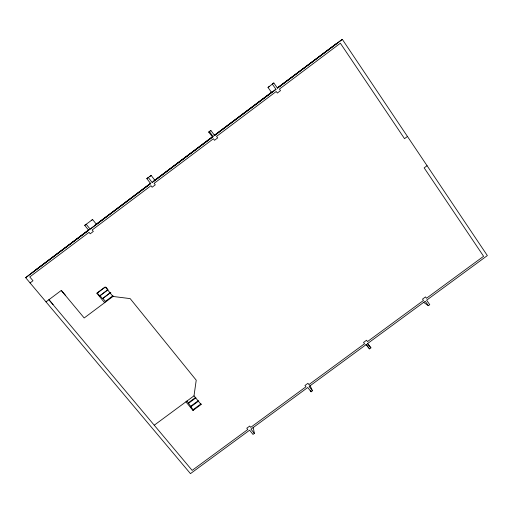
<?xml version="1.0" encoding="UTF-8"?>
<svg xmlns="http://www.w3.org/2000/svg" width="513" height="513" viewBox="0 0 513 513"><rect width="100%" height="100%" fill="white"/><g stroke="black" fill="none" stroke-linecap="round" stroke-linejoin="round"><path stroke-width="0.77" d="M193.016 409.759L201.07 403.821L201.077 404.513L193.003 410.471L193.016 409.759L186.956 400.974M154.24 425.213L194.004 395.837L196.229 380.191L130.167 298.617L112.975 296.45L105.312 287.056L96.931 293.333L104.614 302.696L105.364 301.407L113.02 295.687M107.044 290.332L99.997 295.61L102.517 298.681L110.442 292.525M104.973 287.1L97.213 292.91L99.746 296.001L99.997 295.61M96.931 293.333L97.213 292.91M212.228 136.92L153.945 180.89L212.504 136.824L208.688 132.123L209.342 131.514L213.1 136.612L152.143 182.481L148.295 177.485L146.814 178.601L150.662 183.59L90.141 229.144L86.197 224.245L84.728 225.348L88.672 230.247L25.65 277.674L190.458 473.634L249.6 430.195L252.999 434.415L254.371 433.408L253.172 427.194M210.093 131.065L210.837 130.392L214.588 135.49L275.975 89.294L272.32 84.1L273.82 82.965L277.475 88.165L342.318 39.366L487.35 255.577L426.617 300.188L429.759 304.658L428.355 305.684L423.789 302.446M152.143 182.481L213.1 136.612M90.141 229.144L150.322 183.731M150.841 183.115L94.36 225.726L150.604 183.404M25.65 277.674L89.166 229.535M214.267 135.387L271.473 92.334L268.017 87.447L273.82 82.965M91.211 220.584L92.597 219.538L96.303 224.162M149.758 176.498L151.149 175.446L154.772 180.159M208.688 132.123L210.837 130.392M268.017 87.447L269.434 86.383M277.341 87.922L342.318 39.366M35.179 270.268L89.14 229.657M213.934 135.746L272.89 91.378L271.473 92.334M277.52 87.89L336.483 43.637L277.809 87.794M31.883 272.865L88.916 229.946M30.075 282.932L32.986 280.739L29.773 276.917L89.018 232.338L90.198 233.8L93.328 231.446L92.148 229.984L150.976 185.719L152.13 187.213L155.285 184.84L154.131 183.346L213.376 138.767L214.498 140.293L217.672 137.901L216.557 136.381L276.218 91.487L277.315 93.039L280.508 90.634L279.418 89.076L340.363 43.22L404.52 138.651L407.45 136.464M46.016 301.888L61.271 290.441L65.388 295.257M99.746 296.001L108.096 289.755M102.517 298.681L110.84 292.455M112.975 296.45L84.183 317.977L61.271 290.441M427.072 165.712L424.161 167.873L483.599 256.288L426.47 298.258L425.521 296.912L422.52 299.117L423.469 300.458L367.507 341.568L366.538 340.247L363.557 342.44L364.525 343.755L308.935 384.596L307.935 383.301L304.972 385.475L305.972 386.77L250.742 427.342L249.722 426.072L246.779 428.233L247.798 429.503L192.151 470.383L48.908 299.714L53.102 304.562M188.399 402.731L195.806 397.261M188.374 403.423L195.799 397.934M190.701 406.264L198.127 400.781M190.682 406.918L198.743 400.967M84.728 225.348L92.597 219.538M254.371 433.408L250.979 429.182L307.755 387.488L311.07 391.785L312.455 390.771L309.878 385.173M365.942 344.563L369.52 348.878L370.912 347.852L367.686 343.466L425.213 301.221L428.355 305.684M146.814 178.601L151.149 175.446M275.975 89.294L214.261 135.618L214.588 135.49M367.308 343.563L370.912 347.852M185.905 401.814L193.003 410.471M102.78 298.252L105.364 301.407M106.076 287.274L107.589 289.133M194.004 395.837L201.077 404.513M312.455 390.771L309.14 386.469L366.288 344.492L369.52 348.878M310.429 390.38L311.07 391.785"/></g></svg>
